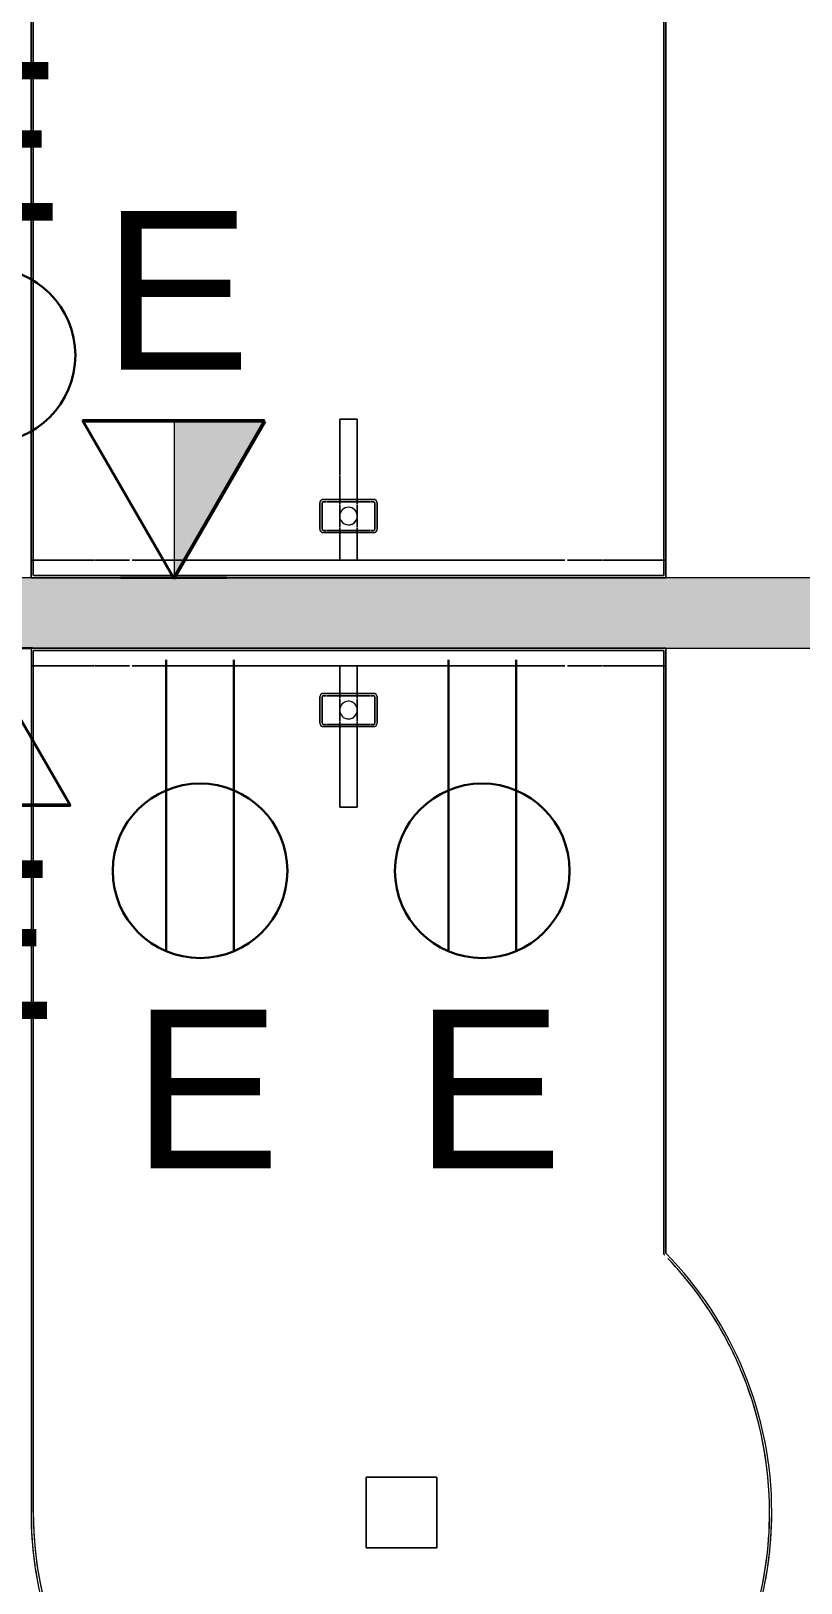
# Model space of a CAD drawing. Header units: inches. Extents: x 416 to 2283, y -56 to 1824.
# Drawn here: x 1693.8 to 1737.4, y 296.6 to 384.6 of the extents above; entities that cross this region are included whole.
import ezdxf

# ---------------------------------------------------------------- set-up
doc = ezdxf.new("R2010")
doc.units = ezdxf.units.IN
doc.header["$MEASUREMENT"] = 0
for name, color, linetype, lineweight in [('A-ANNO-NOTE', 131, 'Continuous', 13), ('A-WALL-PATT', 111, 'Continuous', 13), ('I-FURN', 30, 'Continuous', 9), ('I-FURN-PNLS', 30, 'Continuous', 9), ('I-WALL', 2, 'Continuous', 13)]:
    doc.layers.add(name, color=color, linetype=linetype, lineweight=lineweight)
doc.styles.add('Swis721 Lt BT', font='swissl.ttf', dxfattribs={"height": 9})

# ---------------------------------------------------------------- blocks, each defined once
blk = doc.blocks.new('Zira Wksta 12 - Type 1-7470890-Level XX  POWER _ SIGNAL')
at = {"layer": 'I-FURN-PNLS'}
for p, q in [((-34.303, 0), (0, 0)), ((-34.303, 0), (0, 0)), ((0, 0), (-34.303, 0)), ((-34.303, 0), (0, 0)), ((0, 0), (-1, 0)), ((-1, 0), (-1, -0.122)), ((-1, -0.122), (-1, 0)), ((-1, 0), (0, 0)), ((0, -36), (0, 0)), ((0, 0), (0, -36)), ((0, -36), (0, 0)), ((0, 0), (0, -36)), ((-34.354, -0.125), (-0.125, -0.125)), ((-0.125, -0.125), (-34.354, -0.125)), ((-0.125, -0.125), (-34.354, -0.125)), ((-34.354, -0.125), (-0.125, -0.125)), ((-1, -0.125), (-1, -3.566)), ((-1, -3.566), (-1, -0.125)), ((-0.125, -0.125), (-0.125, -35.869)), ((-0.125, -35.869), (-0.125, -0.125)), ((-0.125, -35.869), (-0.125, -0.125)), ((-0.125, -0.125), (-0.125, -35.869)), ((-1, -3.598), (-1, -5.583)), ((-1, -5.583), (-1, -3.598)), ((-1, -5.738), (-1, -30.262)), ((-1, -17.5), (-1, -5.738)), ((-4.437, -16.562), (-4.437, -19.437)), ((-4.437, -19.437), (-4.437, -16.562)), ((-4.312, -16.562), (-4.312, -16.71)), ((-4.312, -16.71), (-4.312, -16.562)), ((-2.75, -16.375), (-4.25, -16.375)), ((-4.25, -16.375), (-2.75, -16.375)), ((-4.182, -16.5), (-4.25, -16.5)), ((-4.25, -16.5), (-4.182, -16.5)), ((-2.833, -16.5), (-4.167, -16.5)), ((-4.167, -16.5), (-2.833, -16.5)), ((-2.75, -16.5), (-2.818, -16.5)), ((-2.818, -16.5), (-2.75, -16.5)), ((-2.687, -16.71), (-2.687, -16.562)), ((-2.687, -16.562), (-2.687, -16.71)), ((-2.562, -19.437), (-2.562, -16.562)), ((-2.562, -16.562), (-2.562, -19.437)), ((-7.347, -17.5), (-9, -17.5)), ((-9, -17.5), (-9, -18.5)), ((-9, -18.5), (-9, -17.5)), ((-9, -17.5), (-7.347, -17.5)), ((-4.437, -17.5), (-7.326, -17.5)), ((-7.326, -17.5), (-4.437, -17.5)), ((-4.312, -17.5), (-4.437, -17.5)), ((-4.437, -17.5), (-4.312, -17.5)), ((-4.312, -16.745), (-4.312, -19.255)), ((-4.312, -19.255), (-4.312, -16.745)), ((-4.152, -17.5), (-4.312, -17.5)), ((-4.312, -17.5), (-4.152, -17.5)), ((-3.644, -17.5), (-4.112, -17.5)), ((-4.112, -17.5), (-3.644, -17.5)), ((-3.361, -17.5), (-3.639, -17.5)), ((-3.639, -17.5), (-3.361, -17.5)), ((-2.888, -17.5), (-3.356, -17.5)), ((-3.356, -17.5), (-2.888, -17.5)), ((-2.687, -17.5), (-2.848, -17.5)), ((-2.848, -17.5), (-2.687, -17.5)), ((-2.687, -19.255), (-2.687, -16.745)), ((-2.687, -16.745), (-2.687, -19.255)), ((-2.562, -17.5), (-2.687, -17.5)), ((-2.687, -17.5), (-2.562, -17.5)), ((-1, -17.5), (-2.562, -17.5)), ((-2.562, -17.5), (-1, -17.5)), ((-1, -18.5), (-1, -17.5)), ((-1, -17.5), (-1, -18.5)), ((-1, -18.5), (-1, -17.5)), ((-9, -18.5), (-5.793, -18.5)), ((-5.793, -18.5), (-9, -18.5)), ((-5.771, -18.5), (-4.437, -18.5)), ((-4.437, -18.5), (-5.771, -18.5)), ((-4.437, -18.5), (-4.312, -18.5)), ((-4.312, -18.5), (-4.437, -18.5)), ((-4.312, -18.5), (-4.152, -18.5)), ((-4.152, -18.5), (-4.312, -18.5)), ((-4.312, -19.29), (-4.312, -19.437)), ((-4.312, -19.437), (-4.312, -19.29)), ((-4.112, -18.5), (-3.644, -18.5)), ((-3.644, -18.5), (-4.112, -18.5)), ((-3.639, -18.5), (-3.361, -18.5)), ((-3.361, -18.5), (-3.639, -18.5)), ((-3.356, -18.5), (-2.888, -18.5)), ((-2.888, -18.5), (-3.356, -18.5)), ((-2.848, -18.5), (-2.687, -18.5)), ((-2.687, -18.5), (-2.848, -18.5)), ((-2.687, -18.5), (-2.563, -18.5)), ((-2.563, -18.5), (-2.687, -18.5)), ((-2.687, -19.437), (-2.687, -19.29)), ((-2.687, -19.29), (-2.687, -19.437)), ((-2.562, -18.5), (-1, -18.5)), ((-1, -18.5), (-2.562, -18.5)), ((-1, -30.262), (-1, -18.5)), ((-4.25, -19.5), (-4.182, -19.5)), ((-4.182, -19.5), (-4.25, -19.5)), ((-4.25, -19.625), (-2.75, -19.625)), ((-2.75, -19.625), (-4.25, -19.625)), ((-4.167, -19.5), (-2.833, -19.5)), ((-2.833, -19.5), (-4.167, -19.5)), ((-2.818, -19.5), (-2.75, -19.5)), ((-2.75, -19.5), (-2.818, -19.5)), ((-1, -30.417), (-1, -32.402)), ((-1, -32.402), (-1, -30.417)), ((-1, -32.44), (-1, -35.875)), ((-1, -35.875), (-1, -32.44)), ((-0.125, -35.875), (-49, -35.875)), ((-49, -35.875), (-0.125, -35.875)), ((-49, -35.875), (-0.125, -35.875)), ((-0.125, -35.875), (-49, -35.875)), ((0, -36), (-49, -36)), ((0, -36), (-49, -36)), ((-49, -36), (0, -36)), ((-49, -36), (-24, -36)), ((-24, -36), (0, -36)), ((-1, -35.877), (-1, -36)), ((-1, -36), (-1, -35.877))]:
    blk.add_line(p, q, dxfattribs=at)
for centre, radius, start, end in [((-4.25, -16.562), 0.188, 90, 180), ((-4.25, -16.562), 0.188, 165, 180), ((-4.25, -16.562), 0.187, 90, 165), ((-4.25, -16.562), 0.0625, 90, 180), ((-4.25, -16.562), 0.0625, 90, 180), ((-2.75, -16.562), 0.188, 360, 90), ((-2.75, -16.562), 0.188, 60, 90), ((-2.75, -16.562), 0.0625, 60, 90), ((-2.75, -16.562), 0.0625, 0, 90), ((-2.75, -16.562), 0.0625, 15, 60), ((-2.75, -16.562), 0.0625, 360, 15), ((-2.75, -16.562), 0.188, 15, 60), ((-2.75, -16.562), 0.188, 0, 15), ((-3.5, -18), 0.5, 90, 270), ((-3.5, -18), 0.5, 90, 225), ((-3.5, -18), 0.5, 270, 90), ((-3.5, -18), 0.5, 345, 90), ((-3.5, -18), 0.5, 225, 270), ((-3.5, -18), 0.5, 270, 330), ((-3.5, -18), 0.5, 330, 345), ((-4.25, -19.437), 0.188, 180, 270), ((-4.25, -19.437), 0.188, 180, 195), ((-4.25, -19.437), 0.187, 195, 210), ((-4.25, -19.437), 0.188, 210, 240), ((-4.25, -19.437), 0.188, 240, 255), ((-4.25, -19.437), 0.0625, 180, 210), ((-4.25, -19.437), 0.0625, 180, 270), ((-4.25, -19.437), 0.0625, 210, 225), ((-4.25, -19.437), 0.188, 255, 270), ((-4.25, -19.437), 0.0625, 225, 270), ((-2.75, -19.437), 0.188, 270, 360), ((-2.75, -19.437), 0.0625, 270, 0), ((-2.75, -19.437), 0.0625, 270, 300), ((-2.75, -19.437), 0.188, 270, 285), ((-2.75, -19.437), 0.0625, 300, 345), ((-2.75, -19.437), 0.187, 285, 315), ((-2.75, -19.437), 0.0625, 345, 0), ((-2.75, -19.437), 0.187, 315, 345), ((-2.75, -19.437), 0.187, 345, 0)]:
    blk.add_arc(centre, radius, start, end, dxfattribs=at)
blk = doc.blocks.new('Zira Wksta 12 - Type 1-V10-Level XX  POWER _ SIGNAL')
at = {"layer": 'I-FURN'}
for p, q in [((-51, 17), (-51, 13)), ((-47, 17), (-51, 17)), ((-51, 17), (-47, 17)), ((-51, 13), (-51, 17)), ((-47, 13), (-47, 17)), ((-47, 17), (-47, 13)), ((-51, 13), (-47, 13)), ((-47, 13), (-51, 13))]:
    blk.add_line(p, q, dxfattribs=at)
at = {"layer": 'I-FURN-PNLS'}
for p, q in [((-51.963, 35.79), (-51.989, 35.786)), ((-51.971, 35.663), (-51.963, 35.664)), ((-51.971, 35.663), (-51.963, 35.664)), ((0, 36), (-49, 36)), ((0, 36), (-49, 36)), ((0, 36), (-49, 36)), ((-24, 36), (-49, 36)), ((-49, 35.875), (-0.125, 35.875)), ((-0.125, 35.875), (-49, 35.875)), ((-0.125, 35.875), (-49, 35.875)), ((-49, 35.875), (-0.125, 35.875)), ((0, 36), (-24, 36)), ((-1, 36), (-1, 35.877)), ((-1, 35.877), (-1, 36)), ((-1, 35.875), (-1, 32.44)), ((-1, 32.44), (-1, 35.875)), ((-0.125, 35.869), (-0.125, 0.125)), ((-0.125, 0.125), (-0.125, 35.869)), ((-0.125, 0.125), (-0.125, 35.869)), ((-0.125, 35.869), (-0.125, 0.125)), ((0, 0), (0, 36)), ((0, 36), (0, 0)), ((0, 0), (0, 36)), ((0, 36), (0, 0)), ((-1, 32.402), (-1, 30.417)), ((-1, 30.417), (-1, 32.402)), ((-1, 30.262), (-1, 5.738)), ((-1, 18.5), (-1, 30.262)), ((-4.437, 19.437), (-4.437, 16.562)), ((-4.437, 16.562), (-4.437, 19.437)), ((-4.312, 19.437), (-4.312, 19.29)), ((-4.312, 19.29), (-4.312, 19.437)), ((-2.75, 19.625), (-4.25, 19.625)), ((-4.25, 19.625), (-2.75, 19.625)), ((-4.182, 19.5), (-4.25, 19.5)), ((-4.25, 19.5), (-4.182, 19.5)), ((-2.833, 19.5), (-4.167, 19.5)), ((-4.167, 19.5), (-2.833, 19.5)), ((-2.75, 19.5), (-2.818, 19.5)), ((-2.818, 19.5), (-2.75, 19.5)), ((-2.687, 19.29), (-2.687, 19.437)), ((-2.687, 19.437), (-2.687, 19.29)), ((-2.562, 16.562), (-2.562, 19.437)), ((-2.562, 19.437), (-2.562, 16.562)), ((-9, 18.5), (-9, 17.5)), ((-5.793, 18.5), (-9, 18.5)), ((-9, 18.5), (-5.793, 18.5)), ((-9, 17.5), (-9, 18.5)), ((-4.437, 18.5), (-5.771, 18.5)), ((-5.771, 18.5), (-4.437, 18.5)), ((-4.312, 18.5), (-4.437, 18.5)), ((-4.437, 18.5), (-4.312, 18.5)), ((-4.312, 19.255), (-4.312, 16.745)), ((-4.312, 16.745), (-4.312, 19.255)), ((-4.152, 18.5), (-4.312, 18.5)), ((-4.312, 18.5), (-4.152, 18.5)), ((-3.644, 18.5), (-4.112, 18.5)), ((-4.112, 18.5), (-3.644, 18.5)), ((-3.513, 18.5), (-3.639, 18.5)), ((-3.639, 18.5), (-3.513, 18.5)), ((-3.361, 18.5), (-3.5, 18.5)), ((-3.5, 18.5), (-3.361, 18.5)), ((-2.888, 18.5), (-3.356, 18.5)), ((-3.356, 18.5), (-2.888, 18.5)), ((-2.687, 18.5), (-2.848, 18.5)), ((-2.848, 18.5), (-2.687, 18.5)), ((-2.687, 16.745), (-2.687, 19.255)), ((-2.687, 19.255), (-2.687, 16.745)), ((-2.563, 18.5), (-2.687, 18.5)), ((-2.687, 18.5), (-2.563, 18.5)), ((-1, 18.5), (-2.562, 18.5)), ((-2.562, 18.5), (-1, 18.5)), ((-1, 17.5), (-1, 18.5)), ((-1, 18.5), (-1, 17.5)), ((-1, 17.5), (-1, 18.5)), ((-9, 17.5), (-7.347, 17.5)), ((-7.347, 17.5), (-9, 17.5)), ((-7.326, 17.5), (-4.437, 17.5)), ((-4.437, 17.5), (-7.326, 17.5)), ((-4.437, 17.5), (-4.312, 17.5)), ((-4.312, 17.5), (-4.437, 17.5)), ((-4.312, 17.5), (-4.152, 17.5)), ((-4.152, 17.5), (-4.312, 17.5)), ((-4.112, 17.5), (-3.644, 17.5)), ((-3.644, 17.5), (-4.112, 17.5)), ((-3.639, 17.5), (-3.513, 17.5)), ((-3.513, 17.5), (-3.639, 17.5)), ((-3.5, 17.5), (-3.361, 17.5)), ((-3.361, 17.5), (-3.5, 17.5)), ((-3.356, 17.5), (-2.888, 17.5)), ((-2.888, 17.5), (-3.356, 17.5)), ((-2.848, 17.5), (-2.687, 17.5)), ((-2.687, 17.5), (-2.848, 17.5)), ((-2.687, 17.5), (-2.562, 17.5)), ((-2.562, 17.5), (-2.687, 17.5)), ((-2.562, 17.5), (-1, 17.5)), ((-1, 17.5), (-2.562, 17.5)), ((-1, 5.738), (-1, 17.5)), ((-4.312, 16.71), (-4.312, 16.562)), ((-4.312, 16.562), (-4.312, 16.71)), ((-4.25, 16.5), (-4.182, 16.5)), ((-4.182, 16.5), (-4.25, 16.5)), ((-4.25, 16.375), (-2.75, 16.375)), ((-2.75, 16.375), (-4.25, 16.375)), ((-4.167, 16.5), (-2.833, 16.5)), ((-2.833, 16.5), (-4.167, 16.5)), ((-2.818, 16.5), (-2.75, 16.5)), ((-2.75, 16.5), (-2.818, 16.5)), ((-2.687, 16.562), (-2.687, 16.71)), ((-2.687, 16.71), (-2.687, 16.562)), ((-1, 5.583), (-1, 3.598)), ((-1, 3.598), (-1, 5.583)), ((-1, 3.566), (-1, 0.125)), ((-1, 0.125), (-1, 3.566)), ((-34.354, 0.125), (-34.374, 0.105)), ((-34.374, 0.105), (-34.354, 0.125)), ((-34.374, 0.105), (-34.354, 0.125)), ((-34.354, 0.125), (-34.374, 0.105)), ((-0.125, 0.125), (-34.354, 0.125)), ((-34.354, 0.125), (-0.125, 0.125)), ((-34.354, 0.125), (-0.125, 0.125)), ((-0.125, 0.125), (-34.354, 0.125)), ((-1, 0.122), (-1, 0)), ((-1, 0), (-1, 0.122)), ((-34.303, 0), (0, 0)), ((-34.303, 0), (0, 0)), ((-34.303, 0), (0, 0)), ((0, 0), (-34.303, 0)), ((-1, 0), (0, 0)), ((0, 0), (-1, 0)), ((-51.989, -5.786), (-51.963, -5.79)), ((-51.963, -5.664), (-51.971, -5.663)), ((-51.963, -5.664), (-51.971, -5.663))]:
    blk.add_line(p, q, dxfattribs=at)
for centre, radius, start, end in [((-49, 15), 21, 90, 270), ((-49, 15), 21, 90, 270), ((-49, 15), 20.875, 90, 180), ((-49, 15), 20.875, 90, 180), ((-49, 15), 20.875, 98.18182, 180), ((-49, 15), 20.875, 98.18182, 180), ((-49, 15), 21, 98.38202, 101.16837), ((-49, 15), 21, 98.38202, 101.16837), ((-49, 15), 21, 90, 98.38202), ((-49, 15), 21, 98.18182, 98.38202), ((-49, 15), 21, 90, 98.11255), ((-49, 15), 20.875, 90, 98.16113), ((-49, 15), 20.875, 90, 98.16113), ((-4.25, 19.437), 0.187, 90, 180), ((-4.25, 19.437), 0.187, 165, 180), ((-4.25, 19.437), 0.187, 90, 165), ((-4.25, 19.437), 0.0625, 90, 180), ((-4.25, 19.437), 0.0625, 90, 180), ((-2.75, 19.437), 0.188, 360, 90), ((-2.75, 19.437), 0.187, 15, 90), ((-2.75, 19.437), 0.0625, 15, 90), ((-2.75, 19.437), 0.0625, 15, 90), ((-2.75, 19.437), 0.0625, 360, 15), ((-2.75, 19.437), 0.0625, 0, 15), ((-2.75, 19.437), 0.187, 0, 15), ((-3.5, 18), 0.5, 90, 270), ((-3.5, 18), 0.5, 90, 135), ((-3.5, 18), 0.5, 270, 90), ((-3.5, 18), 0.5, 60, 90), ((-3.5, 18), 0.5, 165, 270), ((-3.5, 18), 0.5, 150, 165), ((-3.5, 18), 0.5, 135, 150), ((-3.5, 18), 0.5, 270, 315), ((-3.5, 18), 0.5, 345, 60), ((-3.5, 18), 0.5, 315, 330), ((-3.5, 18), 0.5, 330, 345), ((-4.25, 16.562), 0.187, 180, 270), ((-4.25, 16.562), 0.188, 180, 195), ((-4.25, 16.562), 0.187, 195, 270), ((-4.25, 16.562), 0.0625, 180, 270), ((-4.25, 16.562), 0.0625, 180, 210), ((-4.25, 16.562), 0.0625, 210, 240), ((-4.25, 16.562), 0.0625, 240, 255), ((-4.25, 16.562), 0.0625, 255, 270), ((-2.75, 16.562), 0.187, 270, 0), ((-2.75, 16.562), 0.0625, 270, 0), ((-2.75, 16.562), 0.188, 270, 345), ((-2.75, 16.562), 0.0625, 270, 300), ((-2.75, 16.562), 0.0625, 300, 315), ((-2.75, 16.562), 0.0625, 315, 0), ((-2.75, 16.562), 0.187, 345, 0), ((-49, 15), 20.875, 180, 261.81818), ((-49, 15), 20.875, 180, 270), ((-49, 15), 20.875, 180, 270), ((-49, 15), 20.875, 180, 261.81818), ((-49, 15), 20.875, 314.27873, 314.47715), ((-49, 15), 20.875, 314.27873, 314.47715), ((-49, 15), 20.875, 314.27873, 314.47715), ((-49, 15), 20.875, 314.27873, 314.47715), ((-49, 15), 21, 270, 314.41531), ((-49, 15), 21, 270, 314.41531), ((-49, 15), 21, 270, 314.41531), ((-49, 15), 21, 270, 314.41531), ((-49, 15), 20.875, 270, 313.60546), ((-49, 15), 20.875, 270, 313.60546), ((-49, 15), 20.875, 270, 313.60546), ((-49, 15), 20.875, 299.70347, 313.60546), ((-49, 15), 20.875, 292.2776, 299.70347), ((-49, 15), 20.875, 270, 292.2776), ((-49, 15), 21, 258.83163, 261.61798), ((-49, 15), 21, 258.83163, 261.61798), ((-49, 15), 21, 261.61798, 261.81818), ((-49, 15), 21, 261.61798, 270), ((-49, 15), 20.875, 261.83887, 270), ((-49, 15), 20.875, 261.83887, 270), ((-49, 15), 21, 261.88745, 270)]:
    blk.add_arc(centre, radius, start, end, dxfattribs=at)

msp = doc.modelspace()

# ---------------------------------------------------------------- hatches: boundary and pattern name
at = {"layer": 'A-ANNO-NOTE', "lineweight": 9}
msp.add_hatch(color=256, dxfattribs=at).paths.add_polyline_path([(1701.909, 353.531), (1707.066, 362.463), (1701.909, 362.463)], flags=0)
at = {"layer": 'A-WALL-PATT', "lineweight": 9}
msp.add_hatch(color=7, dxfattribs=at).paths.add_polyline_path([(1650.795, 349.599), (1796.088, 349.599), (1796.088, 353.599), (1650.795, 353.599)], flags=0)

# ---------------------------------------------------------------- linework, layer by layer
at = {"layer": 'A-ANNO-NOTE', "lineweight": 30}
for p, q in [((1701.87, 353.599), (1696.713, 362.531)), ((1696.713, 362.531), (1707.027, 362.531)), ((1701.909, 353.531), (1696.752, 362.463)), ((1696.752, 362.463), (1707.066, 362.463)), ((1701.87, 353.599), (1707.027, 362.531)), ((1701.909, 353.531), (1707.066, 362.463)), ((1704.87, 353.599), (1698.87, 353.599)), ((1687.87, 349.599), (1693.87, 349.599)), ((1690.831, 349.667), (1695.988, 340.734)), ((1690.87, 349.599), (1696.027, 340.667)), ((1701.462, 348.946), (1701.462, 332.419)), ((1705.294, 348.946), (1705.294, 332.419)), ((1705.294, 348.946), (1705.294, 332.419)), ((1717.462, 348.946), (1717.462, 332.419)), ((1721.294, 348.946), (1721.294, 332.419)), ((1721.294, 348.946), (1721.294, 332.419)), ((1695.988, 340.734), (1685.674, 340.734)), ((1696.027, 340.667), (1685.713, 340.667))]:
    msp.add_line(p, q, dxfattribs=at)
at = {"layer": 'A-ANNO-NOTE', "lineweight": 9}
for p, q in [((1701.909, 353.531), (1707.066, 362.463)), ((1707.066, 362.463), (1701.909, 362.463)), ((1701.909, 362.463), (1701.909, 353.531))]:
    msp.add_line(p, q, dxfattribs=at)
at = {"layer": 'A-ANNO-NOTE', "lineweight": 30}
for centre in [(1691.362, 366.215), (1703.378, 336.983), (1719.378, 336.983)]:
    msp.add_circle(centre, 4.95, dxfattribs=at)
at = {"layer": 'I-WALL', "color": 8, "lineweight": 20}
for p, q in [((1796.088, 353.599), (1650.795, 353.599)), ((1650.795, 349.599), (1796.088, 349.599))]:
    msp.add_line(p, q, dxfattribs=at)

# ---------------------------------------------------------------- block references
at = {"layer": 'I-FURN'}
for name, p, rotation in [('Zira Wksta 12 - Type 1-7470890-Level XX  POWER _ SIGNAL', (1729.795, 353.599), 270), ('Zira Wksta 12 - Type 1-V10-Level XX  POWER _ SIGNAL', (1729.795, 349.599), 89.99999999999997)]:
    msp.add_blockref(name, p, dxfattribs=dict(at, rotation=rotation))

# ---------------------------------------------------------------- texts
at = {"layer": 'A-ANNO-NOTE', "lineweight": 9, "char_height": 9, "width": 9.393, "attachment_point": 1, "style": 'Swis721 Lt BT'}
for insert in [(1687.182, 382.856), (1697.863, 374.393), (1686.864, 337.574), (1699.546, 329.111), (1715.546, 329.111)]:
    msp.add_mtext('E', dxfattribs=dict(at, insert=insert))

doc.saveas('drawing.dxf')
